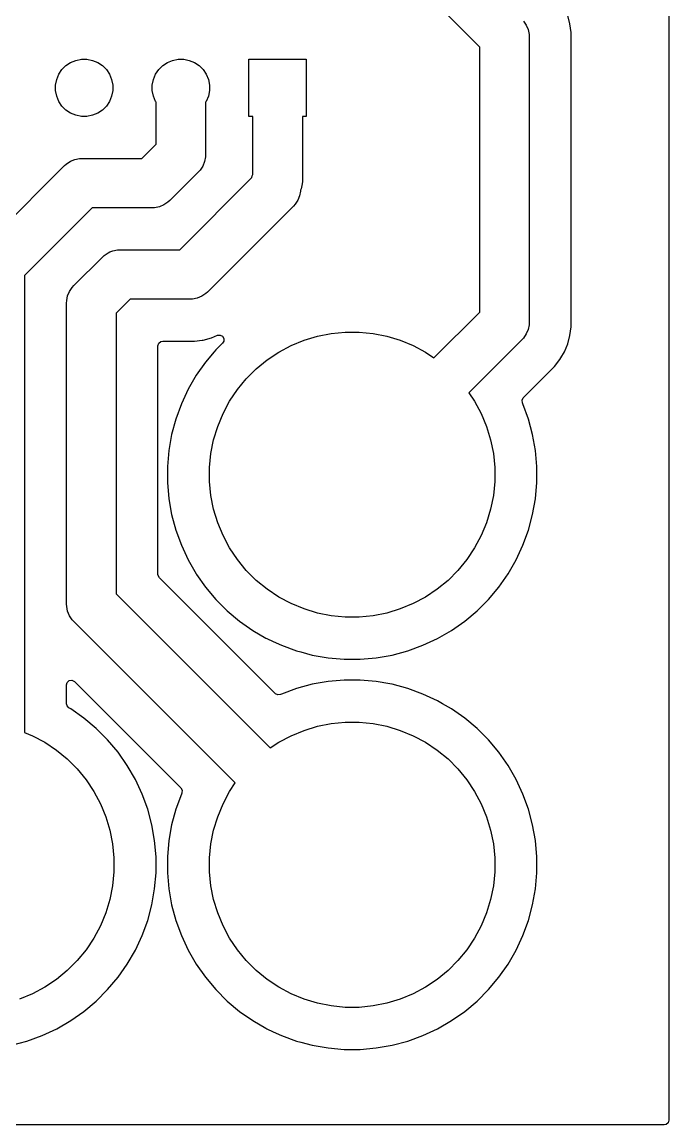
# Model space of a CAD drawing. Header units: millimetres. Extents: x 1 to 179, y 1 to 120.
# Drawn here: x 162.51 to 179.5, y 0.5 to 29.47 of the extents above; entities that cross this region are included whole.
import ezdxf

# ---------------------------------------------------------------- set-up
doc = ezdxf.new("R2010")
doc.units = ezdxf.units.MM
doc.layers.add('F.Cu', color=13, linetype='CONTINUOUS', true_color=0xc83434)

msp = doc.modelspace()

# ---------------------------------------------------------------- linework, layer by layer
at = {"layer": 'F.Cu', "linetype": 'CONTINUOUS'}
for p, q in [((179.4995, 78.031522), (179.4995, 0.6245)), ((174.529575, 28.816265), (173.660337, 29.685503)), ((176.900124, 29.427742), (176.840733, 29.64939)), ((175.682032, 29.497859), (175.752824, 29.391911)), ((175.752824, 29.391911), (175.801586, 29.274188)), ((175.801586, 29.274188), (175.826446, 29.149214)), ((176.915507, 29.310891), (176.900124, 29.427742)), ((176.930075, 29.200237), (176.915507, 29.310891)), ((175.826446, 29.149214), (175.826446, 29.149194)), ((175.826446, 29.149194), (175.829575, 29.085503)), ((175.829575, 29.085503), (175.829575, 21.585503)), ((176.930075, 21.470769), (176.930075, 29.200237)), ((174.529575, 21.854742), (174.529575, 28.816265)), ((163.6643, 28.328353), (163.7872, 28.410472)), ((163.7872, 28.410472), (163.923758, 28.467036)), ((163.923758, 28.467036), (164.068728, 28.495872)), ((164.068728, 28.495872), (164.216538, 28.495872)), ((164.216538, 28.495872), (164.361508, 28.467036)), ((164.361508, 28.467036), (164.498066, 28.410472)), ((164.498066, 28.410472), (164.620966, 28.328353)), ((166.2043, 28.328353), (166.3272, 28.410472)), ((166.3272, 28.410472), (166.463758, 28.467036)), ((166.463758, 28.467036), (166.608728, 28.495872)), ((166.608728, 28.495872), (166.756538, 28.495872)), ((166.756538, 28.495872), (166.901508, 28.467036)), ((166.901508, 28.467036), (167.038066, 28.410472)), ((167.038066, 28.410472), (167.160966, 28.328353)), ((168.468633, 26.991503), (168.468633, 28.499503)), ((168.468633, 28.499503), (169.976633, 28.499503)), ((169.976633, 28.499503), (169.976633, 26.991503)), ((163.477664, 28.100936), (163.559783, 28.223836)), ((163.559783, 28.223836), (163.6643, 28.328353)), ((164.620966, 28.328353), (164.725483, 28.223836)), ((164.725483, 28.223836), (164.807602, 28.100936)), ((166.017664, 28.100936), (166.099783, 28.223836)), ((166.099783, 28.223836), (166.2043, 28.328353)), ((167.160966, 28.328353), (167.265483, 28.223836)), ((167.265483, 28.223836), (167.347602, 28.100936)), ((163.392264, 27.819408), (163.4211, 27.964378)), ((163.392264, 27.671598), (163.392264, 27.819408)), ((163.4211, 27.964378), (163.477664, 28.100936)), ((164.807602, 28.100936), (164.864166, 27.964378)), ((164.864166, 27.964378), (164.893002, 27.819408)), ((164.893002, 27.819408), (164.893002, 27.671598)), ((165.932264, 27.819408), (165.9611, 27.964378)), ((165.932264, 27.671598), (165.932264, 27.819408)), ((165.9611, 27.964378), (166.017664, 28.100936)), ((167.347602, 28.100936), (167.404166, 27.964378)), ((167.404166, 27.964378), (167.433002, 27.819408)), ((167.433002, 27.819408), (167.433002, 27.671598)), ((163.4211, 27.526628), (163.392264, 27.671598)), ((163.477664, 27.39007), (163.4211, 27.526628)), ((164.864166, 27.526628), (164.807602, 27.39007)), ((164.893002, 27.671598), (164.864166, 27.526628)), ((165.9611, 27.526628), (165.932264, 27.671598)), ((166.017664, 27.39007), (165.9611, 27.526628)), ((167.404166, 27.526628), (167.347602, 27.39007)), ((167.433002, 27.671598), (167.404166, 27.526628)), ((163.559783, 27.26717), (163.477664, 27.39007)), ((163.6643, 27.162653), (163.559783, 27.26717)), ((164.725483, 27.26717), (164.620966, 27.162653)), ((164.807602, 27.39007), (164.725483, 27.26717)), ((166.032633, 27.367668), (166.017664, 27.39007)), ((166.032633, 26.2638), (166.032633, 27.367668)), ((167.347602, 27.39007), (167.332633, 27.367668)), ((167.332633, 27.367668), (167.332633, 25.994561)), ((163.7872, 27.080534), (163.6643, 27.162653)), ((163.923758, 27.02397), (163.7872, 27.080534)), ((164.068728, 26.995134), (163.923758, 27.02397)), ((164.216538, 26.995134), (164.068728, 26.995134)), ((164.361508, 27.02397), (164.216538, 26.995134)), ((164.498066, 27.080534), (164.361508, 27.02397)), ((164.620966, 27.162653), (164.498066, 27.080534)), ((168.572633, 26.991503), (168.468633, 26.991503)), ((168.572633, 25.466569), (168.572633, 26.991503)), ((169.976633, 26.991503), (169.872633, 26.991503)), ((169.872633, 26.991503), (169.872633, 25.284561)), ((165.660337, 25.891503), (166.032633, 26.2638)), ((163.673219, 25.74396), (163.779167, 25.814752)), ((163.779167, 25.814752), (163.89689, 25.863514)), ((163.89689, 25.863514), (164.021864, 25.888373)), ((164.021864, 25.888373), (164.085575, 25.891503)), ((164.085575, 25.891503), (165.660337, 25.891503)), ((167.304645, 25.805876), (167.255882, 25.688153)), ((167.329504, 25.93085), (167.304645, 25.805876)), ((167.332633, 25.994561), (167.329504, 25.930871)), ((167.329504, 25.930871), (167.329504, 25.93085)), ((161.469956, 23.545122), (163.625955, 25.701122)), ((163.625955, 25.701122), (163.673208, 25.74395)), ((163.673208, 25.74395), (163.673219, 25.74396)), ((167.142253, 25.534942), (166.389194, 24.781884)), ((167.18509, 25.582205), (167.142253, 25.534942)), ((167.255882, 25.688153), (167.18509, 25.582205)), ((166.65445, 23.491503), (168.548731, 25.385785)), ((168.548731, 25.385785), (168.557564, 25.430188)), ((168.557564, 25.430188), (168.572633, 25.466569)), ((169.869503, 25.22085), (169.844644, 25.095876)), ((169.872633, 25.284561), (169.869503, 25.22085)), ((169.826445, 25.033679), (169.801586, 24.908705)), ((169.827462, 25.054397), (169.826445, 25.033679)), ((169.844644, 25.095876), (169.827462, 25.054397)), ((166.235983, 24.668254), (166.11826, 24.619492)), ((166.341931, 24.739046), (166.235983, 24.668254)), ((166.389194, 24.781884), (166.341931, 24.739046)), ((169.639194, 24.637771), (167.383307, 22.381884)), ((169.682032, 24.685034), (169.639194, 24.637771)), ((169.752824, 24.790982), (169.682032, 24.685034)), ((169.801586, 24.908705), (169.752824, 24.790982)), ((164.354814, 24.591503), (162.579575, 22.816265)), ((165.929575, 24.591503), (164.354814, 24.591503)), ((165.993286, 24.594633), (165.929575, 24.591503)), ((166.11826, 24.619492), (165.993286, 24.594633)), ((164.891002, 23.463515), (165.015976, 23.488374)), ((165.015976, 23.488374), (165.015996, 23.488374)), ((165.015996, 23.488374), (165.079687, 23.491503)), ((165.079687, 23.491503), (166.65445, 23.491503)), ((163.869956, 22.55101), (164.620068, 23.301123)), ((164.620068, 23.301123), (164.667321, 23.343951)), ((164.667321, 23.343951), (164.667331, 23.34396)), ((164.667331, 23.34396), (164.773279, 23.414752)), ((164.773279, 23.414752), (164.818041, 23.433293)), ((164.818041, 23.433293), (164.891002, 23.463515)), ((162.579575, 22.816265), (162.579575, 10.809686)), ((163.707564, 22.280076), (163.756326, 22.397799)), ((163.756326, 22.397799), (163.827118, 22.503747)), ((163.827118, 22.503747), (163.869956, 22.55101)), ((167.336044, 22.339046), (167.230096, 22.268254)), ((167.383307, 22.381884), (167.336044, 22.339046)), ((163.679575, 22.091391), (163.682705, 22.155102)), ((163.679575, 14.185503), (163.679575, 22.091391)), ((163.682705, 22.155102), (163.707564, 22.280076)), ((165.348926, 22.191503), (164.979575, 21.822153)), ((166.923688, 22.191503), (165.348926, 22.191503)), ((166.987399, 22.194633), (166.923688, 22.191503)), ((167.112373, 22.219492), (166.987399, 22.194633)), ((167.230096, 22.268254), (167.112373, 22.219492)), ((164.979575, 21.822153), (164.979575, 14.454741)), ((173.328874, 20.654041), (174.529575, 21.854742)), ((175.826445, 21.521792), (175.801586, 21.396818)), ((175.829575, 21.585503), (175.826445, 21.521792)), ((176.900123, 21.243265), (176.930075, 21.470769)), ((167.265927, 21.120955), (167.487575, 21.180345)), ((167.487575, 21.180345), (167.640913, 21.243861)), ((167.640913, 21.243861), (167.710382, 21.251329)), ((167.710382, 21.251329), (167.772861, 21.220054)), ((167.772861, 21.220054), (167.808513, 21.159965)), ((167.808513, 21.159965), (167.806019, 21.09014)), ((169.916238, 21.116293), (170.268399, 21.22312)), ((170.268399, 21.22312), (170.629336, 21.294915)), ((170.629336, 21.294915), (170.995571, 21.330986)), ((170.995571, 21.330986), (171.363579, 21.330986)), ((171.363579, 21.330986), (171.729814, 21.294915)), ((171.729814, 21.294915), (172.090751, 21.22312)), ((172.090751, 21.22312), (172.442912, 21.116293)), ((175.682021, 21.173137), (175.639194, 21.125883)), ((175.682032, 21.173147), (175.682021, 21.173137)), ((175.752824, 21.279095), (175.682032, 21.173147)), ((175.801586, 21.396818), (175.752824, 21.279095)), ((176.840733, 21.021616), (176.900123, 21.243265)), ((166.080075, 20.967003), (166.09976, 21.034042)), ((166.080075, 14.961946), (166.080075, 20.967003)), ((166.09976, 21.034042), (166.152564, 21.079797)), ((166.152564, 21.079797), (166.204075, 21.091003)), ((166.204075, 21.091003), (167.038415, 21.091003)), ((167.038415, 21.091003), (167.038422, 21.091003)), ((167.038422, 21.091003), (167.239459, 21.117471)), ((167.239459, 21.117471), (167.23946, 21.117471)), ((167.23946, 21.117471), (167.265917, 21.120953)), ((167.265917, 21.120953), (167.265922, 21.120955)), ((167.265922, 21.120955), (167.265927, 21.120955)), ((167.600004, 20.865575), (167.553058, 20.809627)), ((167.600006, 20.865578), (167.600004, 20.865575)), ((167.600012, 20.865584), (167.600006, 20.865578)), ((167.776046, 21.041618), (167.600012, 20.865584)), ((167.806019, 21.09014), (167.776046, 21.041618)), ((169.25169, 20.801985), (169.576243, 20.975463)), ((169.576243, 20.975463), (169.916238, 21.116293)), ((172.442912, 21.116293), (172.782907, 20.975463)), ((172.782907, 20.975463), (173.10746, 20.801985)), ((175.639194, 21.125883), (174.248112, 19.734803)), ((176.752919, 20.809615), (176.840733, 21.021616)), ((167.553058, 20.809627), (167.327748, 20.541113)), ((168.661229, 20.36407), (168.945703, 20.597531)), ((168.945703, 20.597531), (169.25169, 20.801985)), ((173.10746, 20.801985), (173.328874, 20.654041)), ((176.498494, 20.428842), (176.638185, 20.61089)), ((176.638185, 20.61089), (176.660583, 20.649683)), ((176.660583, 20.649683), (176.752919, 20.809615)), ((167.327748, 20.541113), (167.084811, 20.194165)), ((168.401008, 20.103849), (168.661229, 20.36407)), ((175.678168, 19.608517), (176.498494, 20.428842)), ((167.084802, 20.19415), (166.873033, 19.827355)), ((167.084811, 20.194165), (167.084802, 20.19415)), ((168.167547, 19.819375), (168.401008, 20.103849)), ((166.873025, 19.82734), (166.694032, 19.443487)), ((166.873033, 19.827355), (166.873025, 19.82734)), ((167.963093, 19.513388), (168.167547, 19.819375)), ((174.248112, 19.734803), (174.396057, 19.513388)), ((166.694032, 19.443487), (166.54916, 19.045456)), ((167.789615, 19.188835), (167.963093, 19.513388)), ((174.396057, 19.513388), (174.569535, 19.188835)), ((175.642988, 19.537522), (175.671508, 19.601306)), ((175.65348, 19.468445), (175.642988, 19.537522)), ((175.66512, 19.443482), (175.65348, 19.468445)), ((175.665122, 19.443477), (175.66512, 19.443482)), ((175.809986, 19.045466), (175.665122, 19.443477)), ((175.671508, 19.601306), (175.678168, 19.608517)), ((167.648785, 18.84884), (167.789615, 19.188835)), ((174.569535, 19.188835), (174.710365, 18.84884)), ((166.54916, 19.045456), (166.439542, 18.636352)), ((167.541958, 18.496679), (167.648785, 18.84884)), ((174.710365, 18.84884), (174.817192, 18.496679)), ((175.91961, 18.636344), (175.809986, 19.045466)), ((166.439539, 18.636339), (166.36599, 18.219226)), ((166.439542, 18.636352), (166.439539, 18.636339)), ((175.99316, 18.219223), (175.91961, 18.636344)), ((167.470163, 18.135742), (167.541958, 18.496679)), ((174.817192, 18.496679), (174.888987, 18.135742)), ((166.36599, 18.219226), (166.329075, 17.797284)), ((167.434092, 17.769507), (167.470163, 18.135742)), ((174.888987, 18.135742), (174.925058, 17.769507)), ((176.030075, 17.79728), (175.99316, 18.219223)), ((166.329075, 17.797284), (166.329075, 17.373723)), ((167.434092, 17.401499), (167.434092, 17.769507)), ((174.925058, 17.769507), (174.925058, 17.401499)), ((176.030075, 17.373726), (176.030075, 17.79728)), ((167.470163, 17.035264), (167.434092, 17.401499)), ((174.925058, 17.401499), (174.888987, 17.035264)), ((166.329075, 17.373723), (166.36599, 16.951781)), ((175.99316, 16.951783), (176.030075, 17.373726)), ((166.36599, 16.951781), (166.439539, 16.534668)), ((167.541958, 16.674327), (167.470163, 17.035264)), ((174.888987, 17.035264), (174.817192, 16.674327)), ((175.91961, 16.534662), (175.99316, 16.951783)), ((166.439539, 16.534668), (166.439542, 16.534655)), ((166.439542, 16.534655), (166.54916, 16.125551)), ((167.648785, 16.322166), (167.541958, 16.674327)), ((174.817192, 16.674327), (174.710365, 16.322166)), ((175.809986, 16.12554), (175.91961, 16.534662)), ((167.789615, 15.982171), (167.648785, 16.322166)), ((174.710365, 16.322166), (174.569535, 15.982171)), ((166.54916, 16.125551), (166.549163, 16.125541)), ((166.549163, 16.125541), (166.549164, 16.12554)), ((166.549164, 16.12554), (166.694028, 15.727529)), ((167.963093, 15.657618), (167.789615, 15.982171)), ((174.569535, 15.982171), (174.396057, 15.657618)), ((175.665122, 15.727529), (175.809986, 16.12554)), ((166.694028, 15.727529), (166.694031, 15.727522)), ((166.694031, 15.727522), (166.694032, 15.72752)), ((166.694032, 15.72752), (166.873025, 15.343667)), ((168.167547, 15.351631), (167.963093, 15.657618)), ((174.396057, 15.657618), (174.191603, 15.351631)), ((175.48612, 15.343658), (175.665122, 15.727529)), ((166.873025, 15.343667), (166.873033, 15.343652)), ((166.873033, 15.343652), (167.084802, 14.976857)), ((168.401008, 15.067157), (168.167547, 15.351631)), ((168.661229, 14.806936), (168.401008, 15.067157)), ((173.958142, 15.067157), (173.697921, 14.806936)), ((174.191603, 15.351631), (173.958142, 15.067157)), ((175.274343, 14.976848), (175.48612, 15.343658)), ((166.082909, 14.935588), (166.080075, 14.961946)), ((166.116394, 14.874265), (166.082909, 14.935588)), ((169.156549, 11.83411), (166.116394, 14.874265)), ((167.084802, 14.976857), (167.084811, 14.976842)), ((167.084811, 14.976842), (167.095241, 14.961946)), ((167.095241, 14.961946), (167.327749, 14.629893)), ((168.945703, 14.573475), (168.661229, 14.806936)), ((173.697921, 14.806936), (173.413447, 14.573475)), ((175.031401, 14.629893), (175.274343, 14.976848)), ((167.327749, 14.629893), (167.600004, 14.305431)), ((169.25169, 14.369021), (168.945703, 14.573475)), ((173.413447, 14.573475), (173.10746, 14.369021)), ((174.759146, 14.305431), (175.031401, 14.629893)), ((164.979575, 14.454741), (169.030275, 10.404041)), ((167.600004, 14.305431), (167.899503, 14.005932)), ((169.576243, 14.195543), (169.25169, 14.369021)), ((173.10746, 14.369021), (172.782907, 14.195543)), ((174.459647, 14.005932), (174.759146, 14.305431)), ((163.682705, 14.121792), (163.679575, 14.185503)), ((163.707564, 13.996818), (163.682705, 14.121792)), ((163.756326, 13.879095), (163.707564, 13.996818)), ((167.899503, 14.005932), (168.223965, 13.733677)), ((169.916238, 14.054713), (169.576243, 14.195543)), ((170.268399, 13.947886), (169.916238, 14.054713)), ((170.629336, 13.876091), (170.268399, 13.947886)), ((172.090751, 13.947886), (171.729814, 13.876091)), ((172.442912, 14.054713), (172.090751, 13.947886)), ((172.782907, 14.195543), (172.442912, 14.054713)), ((174.135185, 13.733677), (174.459647, 14.005932)), ((163.827118, 13.773147), (163.756326, 13.879095)), ((163.869956, 13.725884), (163.827118, 13.773147)), ((168.111037, 9.484803), (163.869956, 13.725884)), ((168.223965, 13.733677), (168.57092, 13.490735)), ((170.995571, 13.84002), (170.629336, 13.876091)), ((171.363579, 13.84002), (170.995571, 13.84002)), ((171.729814, 13.876091), (171.363579, 13.84002)), ((173.78823, 13.490735), (174.135185, 13.733677)), ((168.57092, 13.490735), (168.914702, 13.292253)), ((173.42142, 13.278958), (173.78823, 13.490735)), ((168.914702, 13.292253), (168.937723, 13.278962)), ((168.937723, 13.278962), (168.937738, 13.278954)), ((168.937738, 13.278954), (169.108339, 13.199402)), ((169.108339, 13.199402), (169.321601, 13.099956)), ((169.321601, 13.099956), (169.719612, 12.955092)), ((172.639538, 12.955092), (173.037549, 13.099956)), ((173.037549, 13.099956), (173.42142, 13.278958)), ((169.719612, 12.955092), (169.719618, 12.955091)), ((169.719618, 12.955091), (169.719622, 12.955089)), ((169.719622, 12.955089), (169.831032, 12.925237)), ((169.831032, 12.925237), (170.128734, 12.845468)), ((170.128734, 12.845468), (170.545855, 12.771918)), ((170.545855, 12.771918), (170.967796, 12.735004)), ((171.391353, 12.735004), (171.813295, 12.771918)), ((171.813295, 12.771918), (172.230416, 12.845468)), ((172.230416, 12.845468), (172.639538, 12.955092)), ((170.967796, 12.735004), (170.967797, 12.735003)), ((170.967797, 12.735003), (170.967798, 12.735003)), ((170.967798, 12.735003), (171.391353, 12.735003)), ((171.391353, 12.735003), (171.391353, 12.735004)), ((163.69976, 12.127099), (163.752564, 12.172854)), ((163.752564, 12.172854), (163.821722, 12.182798)), ((163.821722, 12.182798), (163.885278, 12.153773)), ((170.967794, 12.186003), (170.545852, 12.149088)), ((170.967798, 12.186003), (170.967794, 12.186003)), ((171.391352, 12.186003), (170.967798, 12.186003)), ((171.391355, 12.186003), (171.391352, 12.186003)), ((171.813297, 12.149088), (171.391355, 12.186003)), ((163.680075, 12.06006), (163.69976, 12.127099)), ((163.680075, 11.564307), (163.680075, 12.06006)), ((163.885278, 12.153773), (163.891756, 12.147741)), ((163.891756, 12.147741), (166.680968, 9.358529)), ((169.719618, 11.965917), (169.321604, 11.821052)), ((170.128726, 12.075536), (169.719618, 11.965917)), ((170.128729, 12.075537), (170.128726, 12.075536)), ((170.128734, 12.075538), (170.128729, 12.075537)), ((170.128736, 12.075539), (170.128734, 12.075538)), ((170.128739, 12.075539), (170.128736, 12.075539)), ((170.545852, 12.149088), (170.128739, 12.075539)), ((172.171527, 12.085922), (171.813297, 12.149088)), ((172.230416, 12.075538), (172.171527, 12.085922)), ((172.230426, 12.075536), (172.230416, 12.075538)), ((172.639527, 11.965918), (172.230423, 12.075536)), ((172.230423, 12.075536), (172.230426, 12.075536)), ((172.639537, 11.965915), (172.639527, 11.965918)), ((172.639538, 11.965914), (172.639537, 11.965915)), ((173.037549, 11.82105), (172.639538, 11.965914)), ((169.163771, 11.827438), (169.156549, 11.83411)), ((169.227555, 11.798917), (169.163771, 11.827438)), ((169.296632, 11.809408), (169.227555, 11.798917)), ((169.3216, 11.82105), (169.296632, 11.809408)), ((169.321604, 11.821052), (169.3216, 11.82105)), ((173.037556, 11.821047), (173.037549, 11.82105)), ((173.037558, 11.821046), (173.037556, 11.821047)), ((173.421411, 11.642053), (173.037558, 11.821046)), ((173.421426, 11.642045), (173.421411, 11.642053)), ((173.556072, 11.564307), (173.421426, 11.642045)), ((163.693858, 11.507489), (163.680075, 11.564307)), ((163.742073, 11.456921), (163.693858, 11.507489)), ((163.788225, 11.430274), (163.742073, 11.456921)), ((163.78823, 11.430271), (163.788225, 11.430274)), ((164.135185, 11.187329), (163.78823, 11.430271)), ((173.78823, 11.430271), (173.556072, 11.564307)), ((173.788233, 11.430269), (173.78823, 11.430271)), ((173.788236, 11.430267), (173.788233, 11.430269)), ((173.960526, 11.309627), (173.788236, 11.430267)), ((174.135185, 11.187329), (173.960526, 11.309627)), ((164.459647, 10.915074), (164.135185, 11.187329)), ((170.268399, 10.97312), (170.629336, 11.044915)), ((170.629336, 11.044915), (170.995571, 11.080986)), ((170.995571, 11.080986), (171.363579, 11.080986)), ((171.363579, 11.080986), (171.729814, 11.044915)), ((171.729814, 11.044915), (172.090751, 10.97312)), ((174.459647, 10.915074), (174.135185, 11.187329)), ((162.579575, 10.809686), (162.782907, 10.725463)), ((162.782907, 10.725463), (163.10746, 10.551985)), ((164.759146, 10.615575), (164.459647, 10.915074)), ((169.25169, 10.551985), (169.576243, 10.725463)), ((169.576243, 10.725463), (169.916238, 10.866293)), ((169.916238, 10.866293), (170.268399, 10.97312)), ((172.090751, 10.97312), (172.442912, 10.866293)), ((172.442912, 10.866293), (172.782907, 10.725463)), ((172.782907, 10.725463), (173.10746, 10.551985)), ((174.759146, 10.615575), (174.459647, 10.915074)), ((163.10746, 10.551985), (163.413447, 10.347531)), ((165.031401, 10.291113), (164.759146, 10.615575)), ((169.030275, 10.404041), (169.25169, 10.551985)), ((173.10746, 10.551985), (173.413447, 10.347531)), ((175.031401, 10.291113), (174.759146, 10.615575)), ((163.413447, 10.347531), (163.697921, 10.11407)), ((165.274343, 9.944158), (165.031401, 10.291113)), ((173.413447, 10.347531), (173.697921, 10.11407)), ((175.274343, 9.944158), (175.031401, 10.291113)), ((163.697921, 10.11407), (163.958142, 9.853849)), ((163.958142, 9.853849), (164.191603, 9.569375)), ((165.48612, 9.577348), (165.274343, 9.944158)), ((173.697921, 10.11407), (173.958142, 9.853849)), ((173.958142, 9.853849), (174.191603, 9.569375)), ((175.48612, 9.577348), (175.274343, 9.944158)), ((164.191603, 9.569375), (164.396057, 9.263388)), ((165.665122, 9.193477), (165.48612, 9.577348)), ((174.191603, 9.569375), (174.396057, 9.263388)), ((175.665122, 9.193477), (175.48612, 9.577348)), ((166.680968, 9.358529), (166.714453, 9.297206)), ((166.714453, 9.297206), (166.709469, 9.227514)), ((167.963093, 9.263388), (168.111037, 9.484803)), ((164.396057, 9.263388), (164.569535, 8.938835)), ((165.809986, 8.795466), (165.665122, 9.193477)), ((166.694026, 9.193474), (166.549161, 8.79546)), ((166.694029, 9.193482), (166.694026, 9.193474)), ((166.70567, 9.218446), (166.694029, 9.193482)), ((166.709469, 9.227514), (166.70567, 9.218446)), ((167.789615, 8.938835), (167.963093, 9.263388)), ((174.396057, 9.263388), (174.569535, 8.938835)), ((175.809986, 8.795466), (175.665122, 9.193477)), ((164.569535, 8.938835), (164.710365, 8.59884)), ((165.91961, 8.386344), (165.809986, 8.795466)), ((166.549161, 8.79546), (166.439542, 8.386352)), ((167.648785, 8.59884), (167.789615, 8.938835)), ((174.569535, 8.938835), (174.710365, 8.59884)), ((175.91961, 8.386344), (175.809986, 8.795466)), ((164.710365, 8.59884), (164.817192, 8.246679)), ((167.541958, 8.246679), (167.648785, 8.59884)), ((174.710365, 8.59884), (174.817192, 8.246679)), ((164.817192, 8.246679), (164.888987, 7.885742)), ((165.99316, 7.969223), (165.91961, 8.386344)), ((166.439539, 8.386339), (166.36599, 7.969226)), ((166.439542, 8.386352), (166.439539, 8.386339)), ((167.470163, 7.885742), (167.541958, 8.246679)), ((174.817192, 8.246679), (174.888987, 7.885742)), ((175.99316, 7.969223), (175.91961, 8.386344)), ((164.888987, 7.885742), (164.925058, 7.519507)), ((166.030075, 7.54728), (165.99316, 7.969223)), ((166.36599, 7.969226), (166.329075, 7.547284)), ((167.434092, 7.519507), (167.470163, 7.885742)), ((174.888987, 7.885742), (174.925058, 7.519507)), ((176.030075, 7.54728), (175.99316, 7.969223)), ((166.030075, 7.123726), (166.030075, 7.54728)), ((166.329075, 7.547284), (166.329075, 7.123723)), ((176.030075, 7.123726), (176.030075, 7.54728)), ((164.925058, 7.519507), (164.925058, 7.151499)), ((167.434092, 7.151499), (167.434092, 7.519507)), ((174.925058, 7.519507), (174.925058, 7.151499)), ((164.925058, 7.151499), (164.888987, 6.785264)), ((165.99316, 6.701783), (166.030075, 7.123726)), ((166.329075, 7.123723), (166.36599, 6.701781)), ((167.470163, 6.785264), (167.434092, 7.151499)), ((174.925058, 7.151499), (174.888987, 6.785264)), ((175.99316, 6.701783), (176.030075, 7.123726)), ((164.888987, 6.785264), (164.817192, 6.424327)), ((165.91961, 6.284662), (165.99316, 6.701783)), ((166.36599, 6.701781), (166.439539, 6.284668)), ((167.541958, 6.424327), (167.470163, 6.785264)), ((174.888987, 6.785264), (174.817192, 6.424327)), ((175.91961, 6.284662), (175.99316, 6.701783)), ((164.817192, 6.424327), (164.710365, 6.072166)), ((167.648785, 6.072166), (167.541958, 6.424327)), ((174.817192, 6.424327), (174.710365, 6.072166)), ((165.809986, 5.87554), (165.91961, 6.284662)), ((166.439539, 6.284668), (166.439542, 6.284655)), ((166.439542, 6.284655), (166.54916, 5.875551)), ((175.809986, 5.87554), (175.91961, 6.284662)), ((164.710365, 6.072166), (164.569535, 5.732171)), ((165.665122, 5.477529), (165.809986, 5.87554)), ((166.54916, 5.875551), (166.549163, 5.875541)), ((166.549163, 5.875541), (166.549164, 5.87554)), ((166.549164, 5.87554), (166.694028, 5.477529)), ((167.789615, 5.732171), (167.648785, 6.072166)), ((174.710365, 6.072166), (174.569535, 5.732171)), ((175.665122, 5.477529), (175.809986, 5.87554)), ((164.569535, 5.732171), (164.396057, 5.407618)), ((167.963093, 5.407618), (167.789615, 5.732171)), ((174.569535, 5.732171), (174.396057, 5.407618)), ((164.396057, 5.407618), (164.191603, 5.101631)), ((165.48612, 5.093658), (165.665122, 5.477529)), ((166.694028, 5.477529), (166.694031, 5.477522)), ((166.694031, 5.477522), (166.694032, 5.47752)), ((166.694032, 5.47752), (166.873025, 5.093667)), ((168.167547, 5.101631), (167.963093, 5.407618)), ((174.396057, 5.407618), (174.191603, 5.101631)), ((175.48612, 5.093658), (175.665122, 5.477529)), ((164.191603, 5.101631), (163.958142, 4.817157)), ((165.274343, 4.726848), (165.48612, 5.093658)), ((166.873025, 5.093667), (166.87303, 5.093658)), ((166.87303, 5.093658), (167.084807, 4.726848)), ((168.401008, 4.817157), (168.167547, 5.101631)), ((174.191603, 5.101631), (173.958142, 4.817157)), ((175.274343, 4.726848), (175.48612, 5.093658)), ((163.958142, 4.817157), (163.697921, 4.556936)), ((165.031401, 4.379893), (165.274343, 4.726848)), ((167.084807, 4.726848), (167.327749, 4.379893)), ((168.661229, 4.556936), (168.401008, 4.817157)), ((173.958142, 4.817157), (173.697921, 4.556936)), ((175.031401, 4.379893), (175.274343, 4.726848)), ((163.697921, 4.556936), (163.413447, 4.323475)), ((164.759146, 4.055431), (165.031401, 4.379893)), ((167.327749, 4.379893), (167.600004, 4.055431)), ((168.945703, 4.323475), (168.661229, 4.556936)), ((173.697921, 4.556936), (173.413447, 4.323475)), ((174.759146, 4.055431), (175.031401, 4.379893)), ((163.10746, 4.119021), (162.782907, 3.945543)), ((163.413447, 4.323475), (163.10746, 4.119021)), ((169.25169, 4.119021), (168.945703, 4.323475)), ((169.576243, 3.945543), (169.25169, 4.119021)), ((173.10746, 4.119021), (172.782907, 3.945543)), ((173.413447, 4.323475), (173.10746, 4.119021)), ((162.782907, 3.945543), (162.442912, 3.804713)), ((164.459647, 3.755932), (164.759146, 4.055431)), ((167.600004, 4.055431), (167.899503, 3.755932)), ((169.916238, 3.804713), (169.576243, 3.945543)), ((170.268399, 3.697886), (169.916238, 3.804713)), ((172.442912, 3.804713), (172.090751, 3.697886)), ((172.782907, 3.945543), (172.442912, 3.804713)), ((174.459647, 3.755932), (174.759146, 4.055431)), ((163.78823, 3.240735), (164.135185, 3.483677)), ((164.135185, 3.483677), (164.459647, 3.755932)), ((167.899503, 3.755932), (168.223965, 3.483677)), ((168.223965, 3.483677), (168.57092, 3.240735)), ((170.629336, 3.626091), (170.268399, 3.697886)), ((170.995571, 3.59002), (170.629336, 3.626091)), ((171.363579, 3.59002), (170.995571, 3.59002)), ((171.729814, 3.626091), (171.363579, 3.59002)), ((172.090751, 3.697886), (171.729814, 3.626091)), ((173.78823, 3.240735), (174.135185, 3.483677)), ((174.135185, 3.483677), (174.459647, 3.755932)), ((163.42142, 3.028958), (163.78823, 3.240735)), ((168.57092, 3.240735), (168.914702, 3.042253)), ((173.42142, 3.028958), (173.78823, 3.240735)), ((163.037549, 2.849956), (163.42142, 3.028958)), ((168.914702, 3.042253), (168.937723, 3.028962)), ((168.937723, 3.028962), (168.937738, 3.028954)), ((168.937738, 3.028954), (169.108339, 2.949402)), ((169.108339, 2.949402), (169.321601, 2.849956)), ((173.037549, 2.849956), (173.42142, 3.028958)), ((162.230416, 2.595468), (162.639538, 2.705092)), ((162.639538, 2.705092), (163.037549, 2.849956)), ((169.321601, 2.849956), (169.719612, 2.705092)), ((169.719612, 2.705092), (169.719618, 2.705091)), ((169.719618, 2.705091), (169.719622, 2.705089)), ((169.719622, 2.705089), (169.831032, 2.675237)), ((169.831032, 2.675237), (170.128734, 2.595468)), ((172.230416, 2.595468), (172.639538, 2.705092)), ((172.639538, 2.705092), (173.037549, 2.849956)), ((170.128734, 2.595468), (170.545855, 2.521918)), ((170.545855, 2.521918), (170.967796, 2.485004)), ((170.967796, 2.485004), (170.967797, 2.485003)), ((170.967797, 2.485003), (170.967798, 2.485003)), ((170.967798, 2.485003), (171.391353, 2.485003)), ((171.391353, 2.485004), (171.813295, 2.521918)), ((171.391353, 2.485003), (171.391353, 2.485004)), ((171.813295, 2.521918), (172.230416, 2.595468)), ((179.4995, 0.6245), (179.479815, 0.557461)), ((179.3755, 0.5005), (0.6245, 0.5005)), ((179.427011, 0.511706), (179.3755, 0.5005)), ((179.479815, 0.557461), (179.427011, 0.511706))]:
    msp.add_line(p, q, dxfattribs=at)

doc.saveas('drawing.dxf')
